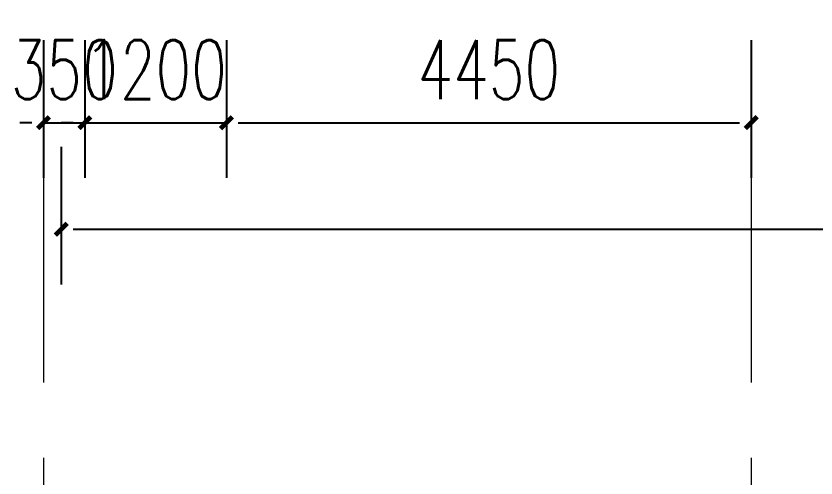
# Model space of a CAD drawing. Header units: metres. Extents: x 497148 to 498044, y 2998751 to 2999627.
# Drawn here: x 497585.7 to 497592.48, y 2999106.16 to 2999110.08 of the extents above; entities that cross this region are included whole.
import ezdxf

# ---------------------------------------------------------------- set-up
doc = ezdxf.new("R2010")
doc.units = ezdxf.units.M
doc.linetypes.add('CENTER', pattern=[2, 1.25, -0.25, 0.25, -0.25])
doc.linetypes.add('ZQWS-轴网线', pattern=[4448, 2540, -636, 636, -636])
doc.layers.add('DOTE', color=1, linetype='CENTER')
doc.layers.add('PUB_DIM', color=3, linetype='Continuous')
doc.styles.add('_TCH_DIM_T3', font='SIMPLEX', dxfattribs={"width": 0.7058823529411765, "bigfont": 'GBCBIG'})
doc.dimstyles.new('_TCH_ARCH&&200', dxfattribs={"dimscale": 2, "dimtxt": 280, "dimasz": 100, "dimexe": 200, "dimexo": 0, "dimgap": 100, "dimtad": 1, "dimdec": 0, "dimzin": 0, "dimdsep": 46, "dimtxsty": '_TCH_DIM_T3', "dimblk": '_ArchTick-2', "dimcen": 0.09, "dimdle": 200, "dimclrd": 256, "dimclre": 256, "dimclrt": 7, "dimazin": 2, "dimtfac": 1, "dimtdec": 0, "dimtix": 1, "dimtmove": 2, "dimatfit": 3, "dimfxl": 0, "dimtolj": 1, "dimtzin": 0, "dimarcsym": 0})

# ---------------------------------------------------------------- blocks, each defined once
blk = doc.blocks.new('_ArchTick-2')
at = {"color": 0, "linetype": 'ByBlock', "const_width": 0.4}
blk.add_lwpolyline([(-0.5, -0.5), (0.5, 0.5)], dxfattribs=at)
blk = doc.blocks.new('*D248')
at = {"layer": 'Defpoints', "color": 0, "transparency": 16777216}
for p in [(-420016.3901529308, 228311.6804092205), (-402016.3901529308, 228311.6804092205), (-402016.3901529308, 227611.6804092205)]:
    blk.add_point(p, dxfattribs=at)
at = {"layer": 'PUB_DIM', "lineweight": -2, "transparency": 16777216}
for p, q in [((-420016.3901529308, 228311.6804092205), (-420016.3901529308, 227145.0137425539)), ((-402016.3901529308, 228311.6804092205), (-402016.3901529308, 227145.0137425539)), ((-419916.3901529308, 227611.6804092205), (-402116.3901529308, 227611.6804092205))]:
    blk.add_line(p, q, dxfattribs=at)
at = {"layer": 'PUB_DIM', "lineweight": -2, "transparency": 16777216, "xscale": 100, "yscale": 100, "zscale": 100, "rotation": 180}
blk.add_blockref('_ArchTick-2', (-420016.3901529308, 227611.6804092205), dxfattribs=at)
at = {"layer": 'PUB_DIM', "lineweight": -2, "transparency": 16777216, "xscale": 100, "yscale": 100, "zscale": 100}
blk.add_blockref('_ArchTick-2', (-402016.3901529308, 227611.6804092205), dxfattribs=at)
at = {"layer": 'PUB_DIM', "color": 7, "transparency": 16777216, "insert": (-411016.3901529308, 228061.6804092205), "char_height": 500, "attachment_point": 5, "style": '_TCH_DIM_T3'}
blk.add_mtext('\\A1;18000', dxfattribs=at)
blk = doc.blocks.new('*D250')
at = {"layer": 'Defpoints', "color": 0, "transparency": 16777216}
for p in [(-420166.3901529307, 229215.0400767252), (-419816.3901529308, 229215.0400767252), (-419816.3901529308, 228515.0400767252)]:
    blk.add_point(p, dxfattribs=at)
at = {"layer": 'PUB_DIM', "lineweight": -2, "transparency": 16777216}
for p, q in [((-420166.3901529307, 229215.0400767252), (-420166.3901529307, 228048.3734100585)), ((-419816.3901529308, 229215.0400767252), (-419816.3901529308, 228048.3734100585)), ((-420266.3901529307, 228515.0400767252), (-420366.3901529307, 228515.0400767252)), ((-420166.3901529307, 228515.0400767252), (-419816.3901529308, 228515.0400767252)), ((-419716.3901529308, 228515.0400767252), (-419616.3901529308, 228515.0400767252))]:
    blk.add_line(p, q, dxfattribs=at)
at = {"layer": 'PUB_DIM', "lineweight": -2, "transparency": 16777216, "xscale": 100, "yscale": 100, "zscale": 100}
blk.add_blockref('_ArchTick-2', (-420166.3901529307, 228515.0400767252), dxfattribs=at)
at = {"layer": 'PUB_DIM', "lineweight": -2, "transparency": 16777216, "xscale": 100, "yscale": 100, "zscale": 100, "rotation": 180}
blk.add_blockref('_ArchTick-2', (-419816.3901529308, 228515.0400767252), dxfattribs=at)
at = {"layer": 'PUB_DIM', "color": 7, "transparency": 16777216, "insert": (-419991.3901529307, 228965.0400767252), "char_height": 500, "attachment_point": 5, "style": '_TCH_DIM_T3'}
blk.add_mtext('\\A1;350', dxfattribs=at)
blk = doc.blocks.new('*D251')
at = {"layer": 'Defpoints', "color": 0, "transparency": 16777216}
for p in [(-419816.3901529308, 229215.0400767252), (-418616.3901529308, 229215.0400767252), (-418616.3901529308, 228515.0400767252)]:
    blk.add_point(p, dxfattribs=at)
at = {"layer": 'PUB_DIM', "lineweight": -2, "transparency": 16777216}
for p, q in [((-419816.3901529308, 229215.0400767252), (-419816.3901529308, 228048.3734100585)), ((-418616.3901529308, 229215.0400767252), (-418616.3901529308, 228048.3734100585)), ((-419916.3901529308, 228515.0400767252), (-420016.3901529308, 228515.0400767252)), ((-419816.3901529308, 228515.0400767252), (-418616.3901529308, 228515.0400767252)), ((-418516.3901529308, 228515.0400767252), (-418416.3901529308, 228515.0400767252))]:
    blk.add_line(p, q, dxfattribs=at)
at = {"layer": 'PUB_DIM', "lineweight": -2, "transparency": 16777216, "xscale": 100, "yscale": 100, "zscale": 100}
blk.add_blockref('_ArchTick-2', (-419816.3901529308, 228515.0400767252), dxfattribs=at)
at = {"layer": 'PUB_DIM', "lineweight": -2, "transparency": 16777216, "xscale": 100, "yscale": 100, "zscale": 100, "rotation": 180}
blk.add_blockref('_ArchTick-2', (-418616.3901529308, 228515.0400767252), dxfattribs=at)
at = {"layer": 'PUB_DIM', "color": 7, "transparency": 16777216, "insert": (-419216.3901529308, 228965.0400767252), "char_height": 500, "attachment_point": 5, "style": '_TCH_DIM_T3'}
blk.add_mtext('\\A1;1200', dxfattribs=at)
blk = doc.blocks.new('*D252')
at = {"layer": 'Defpoints', "color": 0, "transparency": 16777216}
for p in [(-418616.3901529308, 229215.0400767252), (-414166.3901529307, 229215.0400767252), (-414166.3901529307, 228515.0400767252)]:
    blk.add_point(p, dxfattribs=at)
at = {"layer": 'PUB_DIM', "lineweight": -2, "transparency": 16777216}
for p, q in [((-418616.3901529308, 229215.0400767252), (-418616.3901529308, 228048.3734100585)), ((-414166.3901529307, 229215.0400767252), (-414166.3901529307, 228048.3734100585)), ((-418516.3901529308, 228515.0400767252), (-414266.3901529307, 228515.0400767252))]:
    blk.add_line(p, q, dxfattribs=at)
at = {"layer": 'PUB_DIM', "lineweight": -2, "transparency": 16777216, "xscale": 100, "yscale": 100, "zscale": 100, "rotation": 180}
blk.add_blockref('_ArchTick-2', (-418616.3901529308, 228515.0400767252), dxfattribs=at)
at = {"layer": 'PUB_DIM', "lineweight": -2, "transparency": 16777216, "xscale": 100, "yscale": 100, "zscale": 100}
blk.add_blockref('_ArchTick-2', (-414166.3901529307, 228515.0400767252), dxfattribs=at)
at = {"layer": 'PUB_DIM', "color": 7, "transparency": 16777216, "insert": (-416391.3901529307, 228965.0400767252), "char_height": 500, "attachment_point": 5, "style": '_TCH_DIM_T3'}
blk.add_mtext('\\A1;4450', dxfattribs=at)
blk = doc.blocks.new('A$C19395157')
at = {"layer": 'DOTE', "linetype": 'ZQWS-轴网线', "lineweight": 5}
for p, q in [((17699.02013383817, 44673.69462451467), (17699.02013383817, 1460)), ((23699.02013383817, 44673.69462451467), (23699.02013383817, 1460))]:
    blk.add_line(p, q, dxfattribs=at)
at = {"layer": 'PUB_DIM'}
for base, p1, p2, override, picture, middle in [((18049.02013383806, 35439.34213703324), (17699.02013383817, 36139.34213703324), (18049.02013383806, 36139.34213703324), {"dimscale": 1, "dimtxt": 500, "dimexe": 466.6666666666667, "dimgap": 200, "dimdec": 0, "dimzin": 0, "dimpost": '<>', "dimdle": 200, "dimclrt": 7, "dimtmove": 2, "dimfxl": 349.9999999998508}, '*D250', (17874.02013383812, 35889.34213703324)), ((19249.02013383806, 35439.34213703324), (18049.02013383806, 36139.34213703324), (19249.02013383806, 36139.34213703324), {"dimscale": 1, "dimtxt": 500, "dimexe": 466.6666666666667, "dimgap": 200, "dimdec": 0, "dimzin": 0, "dimpost": '<>', "dimdle": 200, "dimclrt": 7, "dimtmove": 2, "dimfxl": 1200}, '*D251', (18649.02013383806, 35889.34213703324)), ((23699.02013383817, 35439.34213703324), (19249.02013383806, 36139.34213703324), (23699.02013383817, 36139.34213703324), {"dimscale": 1, "dimtxt": 500, "dimexe": 466.6666666666667, "dimgap": 200, "dimdec": 0, "dimzin": 0, "dimpost": '<>', "dimdle": 200, "dimclrt": 7, "dimtmove": 2, "dimfxl": 4450.000000000146}, '*D252', (21474.02013383812, 35889.34213703324)), ((35849.02013383806, 34535.98246952856), (17849.02013383806, 35235.98246952856), (35849.02013383806, 35235.98246952856), {"dimscale": 1, "dimtxt": 500, "dimexe": 466.6666666666667, "dimgap": 200, "dimdec": 0, "dimzin": 0, "dimpost": '<>', "dimdle": 200, "dimclrt": 7, "dimtmove": 2, "dimfxl": 18000}, '*D248', (26849.02013383806, 34985.98246952856))]:
    dim = blk.add_linear_dim(base=base, p1=p1, p2=p2, dimstyle='_TCH_ARCH&&200', override=override, dxfattribs=at)
    dim.commit()
    dim.dimension.update_dxf_attribs({"geometry": picture, "text_midpoint": middle, "insert": (437865.4102867689, -193075.6979396919)})

msp = doc.modelspace()

# ---------------------------------------------------------------- block references
at = {"xscale": 0.001, "yscale": 0.001, "zscale": 0.001}
msp.add_blockref('A$C19395157', (497568.2352938002, 2999073.732141855), dxfattribs=at)

doc.saveas('drawing.dxf')
